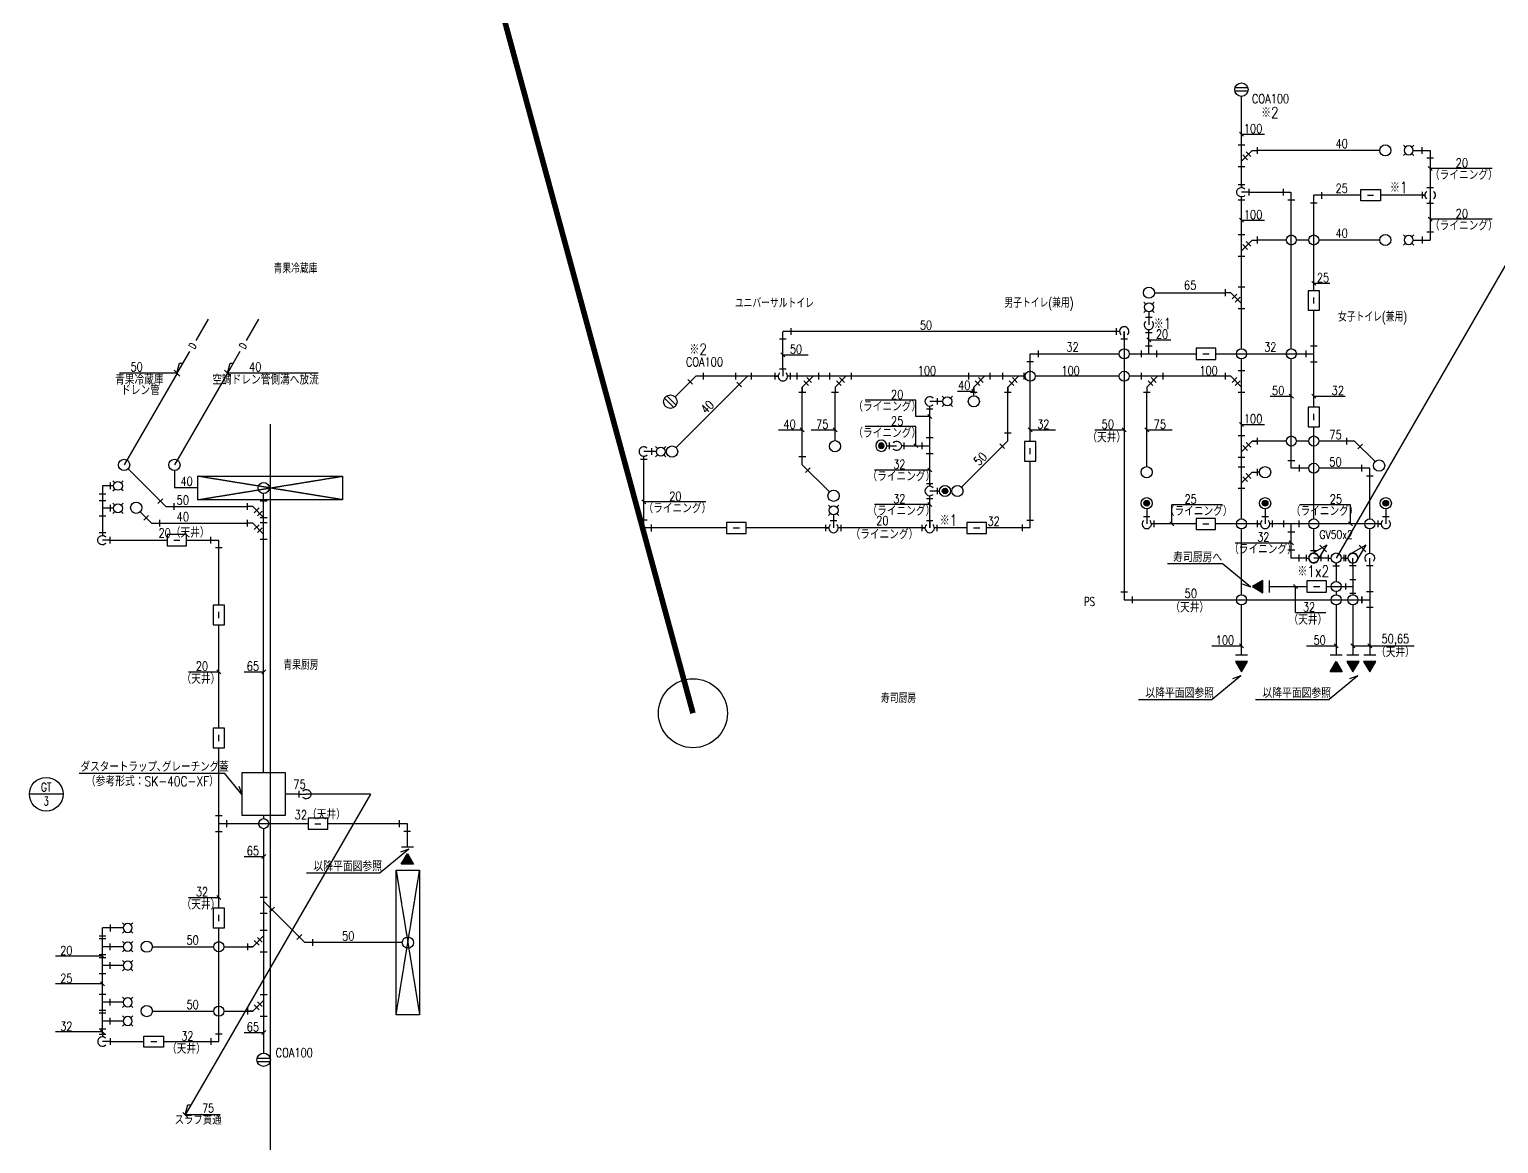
# Model space of a CAD drawing. Header units: millimetres. Extents: x -150 to 176297, y -150 to 55936.
# Drawn here: x 109377 to 122491, y 23796 to 33740 of the extents above; entities that cross this region are included whole.
import ezdxf
from ezdxf.enums import TextEntityAlignment as Align

# ---------------------------------------------------------------- set-up
doc = ezdxf.new("R2010")
doc.units = ezdxf.units.MM
doc.header["$LTSCALE"] = 0.2
doc.linetypes.add('CENTER2', pattern=[1.125, 0.75, -0.125, 0.125, -0.125])
doc.linetypes.add('DASHED2', pattern=[9.525, 6.35, -3.175])
doc.layers.get('Defpoints').update_dxf_attribs({"color": 5})
for name, color, linetype in [('00', 7, 'Continuous'), ('00_側溝', 3, 'Continuous'), ('10機器､器具', 2, 'Continuous'), ('1_強調文字', 3, 'Continuous'), ('1_機器番号', 3, 'Continuous'), ('21上水', 4, 'Continuous'), ('30排水', 6, 'Continuous'), ('32雑排水', 6, 'Continuous'), ('35排水通気', 1, 'DASHED2'), ('36D（ドレン管）', 6, 'Continuous'), ('91引出線､表', 7, 'Continuous'), ('92設備記述', 3, 'Continuous'), ('93継手､その他', 2, 'Continuous'), ('A_室名1', 8, 'Continuous')]:
    doc.layers.add(name, color=color, linetype=linetype)
doc.layers.add('hojo', color=165, linetype='Continuous', plot=False)
doc.styles.get("Standard").update_dxf_attribs({"font": 'simplex.shx', "width": 0.8, "bigfont": 'extfont2.shx'})

# ---------------------------------------------------------------- blocks, each defined once
blk = doc.blocks.new('床上掃除口')
at = {"layer": '10機器､器具'}
for p, q in [((-30.0049, 116.1865), (-30.0049, -116.1866)), ((30.0049, 116.1865), (30.0049, -116.1866))]:
    blk.add_line(p, q, dxfattribs=at)
blk.add_circle((0, 0), 120, dxfattribs=at)
blk = doc.blocks.new('P3')
at = {"color": 0, "linetype": 'ByBlock', "lineweight": -2}
blk.add_line((108, 0), (0, 0), dxfattribs=at)
at = {"color": 2, "linetype": 'ByBlock', "lineweight": 30}
blk.add_line((108, 47), (108, -47), dxfattribs=at)
blk.add_arc((0, 0), 67.3, 44.999, 315.001, dxfattribs=at)
blk = doc.blocks.new('P3-1')
at = {"color": 2, "linetype": 'ByBlock', "lineweight": 30}
blk.add_line((0, -47), (0, 47), dxfattribs=at)
at = {"color": 0, "linetype": 'ByBlock', "lineweight": -2}
blk.add_line((0, 0), (40, 0), dxfattribs=at)
blk = doc.blocks.new('水栓')
at = {"layer": '10機器､器具'}
for p, q in [((-91.9189, 91.919), (-56.5674, 56.5674)), ((91.9189, 91.919), (56.5674, 56.5674)), ((-91.9189, -91.9189), (-56.5674, -56.5674)), ((91.9189, -91.9189), (56.5674, -56.5674))]:
    blk.add_line(p, q, dxfattribs=at)
blk.add_circle((0, 0), 80, dxfattribs=at)
blk = doc.blocks.new('ALWA0')
at = {"layer": '00', "linetype": 'ByBlock'}
h = blk.add_hatch(color=0, dxfattribs=at)
h.dxf.hatch_style = 1
h.paths.add_polyline_path([(150, 0), (0, 87), (0, -87)])
at = {"layer": '00', "color": 0, "linetype": 'ByBlock', "lineweight": -2}
blk.add_lwpolyline([(150, 0), (0, 87), (0, -87)], close=True, dxfattribs=at)
blk = doc.blocks.new('IN')
at = {"layer": '93継手､その他', "color": 3}
blk.add_line((-108, 0), (108, 0), dxfattribs=at)
at = {"layer": '93継手､その他', "color": 3, "lineweight": -2, "xscale": -1.25, "yscale": 1.25, "zscale": 1.25, "rotation": 90}
blk.add_blockref('ALWA0', (0, 302), dxfattribs=at)
blk = doc.blocks.new('上水（給）')
at = {"layer": '21上水'}
blk.add_line((-55, 0), (55, 0), dxfattribs=at)
at = {"layer": 'hojo'}
blk.add_lwpolyline([(-175, -100), (175, -100), (175, 100), (-175, 100)], close=True, dxfattribs=at)
blk = doc.blocks.new('TG02')
at = {"layer": '93継手､その他', "linetype": 'ByBlock'}
for p, q in [((-60, 140), (60, 140)), ((140, 60), (140, -60))]:
    blk.add_line(p, q, dxfattribs=at)
blk = doc.blocks.new('HU07')
at = {"layer": '00', "color": 2, "linetype": 'ByBlock'}
for p, q in [((-60, 288), (60, 288)), ((-288, -60), (-288, 60)), ((-82, 25), (-167, 110)), ((-25, 82), (-110, 167)), ((96, -60), (96, 60))]:
    blk.add_line(p, q, dxfattribs=at)
at = {"layer": '00', "color": 0, "linetype": 'ByBlock'}
for p, q in [((0, 192), (0, 288)), ((-288, 0), (96, 0)), ((-192, 0), (0, 192))]:
    blk.add_line(p, q, dxfattribs=at)
blk = doc.blocks.new('TK003')
at = {"layer": '00', "color": 0, "linetype": 'ByBlock'}
for start, end in [(131.2481, 228.7519), (311.2481, 48.7519)]:
    blk.add_arc((0, 0), 90, start, end, dxfattribs=at)
blk = doc.blocks.new('洗浄弁A')
at = {"layer": '10機器､器具'}
for p, q in [((-40, -30), (-40, 30)), ((-20, -45.8258), (-20, 45.8258)), ((0, -50), (0, 50)), ((20, -45.8258), (20, 45.8258)), ((40, -30), (40, 30))]:
    blk.add_line(p, q, dxfattribs=at)
for radius in [100, 50]:
    blk.add_circle((0, 0), radius, dxfattribs=at)
blk = doc.blocks.new('TK05')
at = {"layer": '10機器､器具', "linetype": 'ByBlock', "lineweight": -2}
for p, q in [((45, 78), (336, 0)), ((45, -78), (336, 0)), ((240, 84), (240, -84))]:
    blk.add_line(p, q, dxfattribs=at)
at = {"layer": 'hojo', "linetype": 'ByBlock', "lineweight": -2}
blk.add_circle((0, 0), 90, dxfattribs=at)
blk = doc.blocks.new('TG006')
at = {"layer": '00', "color": 0, "linetype": 'ByBlock'}
for p, q in [((-141, 57), (-57, 141)), ((140, 60), (140, -60))]:
    blk.add_line(p, q, dxfattribs=at)
blk = doc.blocks.new('HU04')
at = {"layer": '00', "color": 2, "linetype": 'ByBlock'}
for p, q in [((-210, -60), (-210, 60)), ((-191, 106), (-106, 191)), ((70, 60), (70, -60))]:
    blk.add_line(p, q, dxfattribs=at)
at = {"layer": '00', "color": 0, "linetype": 'ByBlock'}
for p, q in [((70, 0), (-210, 0)), ((0, 0), (-148, 148))]:
    blk.add_line(p, q, dxfattribs=at)
blk = doc.blocks.new('TG03')
at = {"layer": '93継手､その他', "linetype": 'ByBlock'}
for p, q in [((-140, -60), (-140, 60)), ((-60, 140), (60, 140)), ((140, 60), (140, -60))]:
    blk.add_line(p, q, dxfattribs=at)
blk = doc.blocks.new('OUT')
at = {"layer": '93継手､その他', "color": 3}
blk.add_line((-108, 0), (108, 0), dxfattribs=at)
at = {"layer": '93継手､その他', "color": 3, "lineweight": -2, "xscale": 1.25, "yscale": 1.25, "zscale": 1.25, "rotation": 90}
blk.add_blockref('ALWA0', (0, 115), dxfattribs=at)

msp = doc.modelspace()

# ---------------------------------------------------------------- linework, layer by layer
at = {"layer": '00_側溝', "color": 7, "linetype": 'CENTER2', "ltscale": 10}
for p, q in [((110879, 29542), (112171, 29752)), ((112171, 29542), (110879, 29752)), ((112650, 26236), (112860, 24944)), ((112650, 24944), (112860, 26236))]:
    msp.add_line(p, q, dxfattribs=at)
at = {"layer": '00_側溝'}
for points in [[(110879, 29752), (112171, 29752), (112171, 29542), (110879, 29542)], [(112650, 26236), (112860, 26236), (112860, 24944), (112650, 24944)]]:
    msp.add_lwpolyline(points, close=True, dxfattribs=at)
at = {"layer": '10機器､器具', "color": 2}
msp.add_lwpolyline([(111276, 27107), (111660, 27107), (111660, 26723), (111276, 26723)], close=True, dxfattribs=at)
at = {"layer": '1_機器番号'}
msp.add_line((109677, 26914), (109377, 26914), dxfattribs=at)
msp.add_circle((109527, 26914), 150, dxfattribs=at)
at = {"layer": '21上水'}
for p, q in [((121728, 32660), (121880, 32660)), ((121880, 32660), (121880, 31860)), ((121261, 32260), (120841, 32260)), ((120841, 31408), (120841, 32260)), ((121835, 32260), (121436, 32260)), ((121728, 31860), (121880, 31860)), ((119370, 31220, 520), (119370, 31171, 520)), ((120841, 30368), (120841, 31233)), ((119370, 30844, 520), (119370, 31061, 520)), ((118310, 30844, 895), (119105, 30844, 614)), ((118310, 30062), (118310, 30844)), ((119195, 30844, 582), (119792, 30844, 371)), ((119967, 30844, 309), (120841, 30844)), ((117413, 29662), (117413, 30378)), ((117530, 30420), (117480, 30420)), ((120841, 29371), (120841, 30193)), ((114974, 29972), (114861, 29972)), ((114861, 29290), (114861, 29904)), ((117031, 30024), (117118, 30024)), ((117185, 30024), (117413, 30024)), ((118310, 29290), (118310, 29887)), ((110029, 29666), (110029, 29224)), ((110127, 29666), (110029, 29666)), ((117500, 29620), (117413, 29620)), ((117413, 29290), (117413, 29578)), ((110127, 29466), (110029, 29466)), ((116555, 29407), (116555, 29357)), ((119350, 29461), (119350, 29326)), ((120407, 29461), (120407, 29326)), ((121484, 29461), (121484, 29326)), ((115599, 29290), (114861, 29290)), ((116513, 29290), (115774, 29290)), ((117371, 29290), (116597, 29290)), ((117746, 29290), (117455, 29290)), ((118310, 29290), (117921, 29290)), ((119791, 29326), (119392, 29326)), ((120365, 29326), (119966, 29326)), ((121441, 29326), (120449, 29326)), ((120641, 29022), (120641, 29326)), ((120841, 29089), (120841, 29281)), ((110096, 29182), (110606, 29182)), ((110781, 29182), (111068, 29182)), ((111068, 28600, 0), (111068, 29182, 0)), ((120774, 29022), (120641, 29022)), ((120974, 29022), (120908, 29022)), ((121111, 29022), (121124, 29022)), ((121041, 28977), (121041, 28812)), ((121191, 28955), (121191, 28694)), ((120445, 28767, 264), (120780, 28767, 145)), ((120955, 28767, 83), (121191, 28767)), ((121041, 28722), (121041, 28694)), ((121041, 28604), (121041, 28156)), ((121191, 28604), (121191, 28156)), ((111068, 27503, 0), (111068, 28425, 0)), ((111068, 25897, 0), (111068, 27328, 0)), ((111864, 26651), (111068, 26651, 0)), ((112751, 26651), (112039, 26651)), ((112751, 26441), (112751, 26651)), ((110029, 24764), (110029, 25721)), ((110215, 25721), (110029, 25721)), ((111068, 24706, 0), (111068, 25722, 0)), ((110215, 25553), (110029, 25553)), ((110215, 25385), (110029, 25385)), ((110215, 25057), (110029, 25057)), ((110215, 24889), (110029, 24889)), ((110096, 24706), (110399, 24706)), ((110574, 24706), (111068, 24706, 0))]:
    msp.add_line(p, q, dxfattribs=at)
at = {"layer": '32雑排水'}
for p, q in [((120196, 32329), (120196, 33142)), ((121430, 32660), (120340, 32660)), ((120196, 30889), (120196, 32244)), ((120596, 31860), (120340, 31860)), ((120796, 31860), (120686, 31860)), ((121430, 31860), (120886, 31860)), ((119420, 31390), (120052, 31390)), ((120196, 29371), (120196, 30799)), ((115325, 30644), (115141, 30460)), ((115786, 30644), (115149, 30007)), ((116061, 30644), (115325, 30644)), ((118265, 30644), (116145, 30644)), ((119105, 30644), (118355, 30644)), ((120100, 30644), (119195, 30644)), ((116276, 29855, -520), (116276, 30548, -520)), ((116568, 30070, 385), (116568, 30502, 385)), ((117807, 30470, -520), (117807, 30548, -520)), ((118110, 30069), (118110, 30548)), ((119350, 29838), (119350, 30500)), ((118110, 30069), (117696, 29655)), ((120596, 30066), (120292, 30066)), ((120796, 30066), (120686, 30066)), ((121205, 30066), (120886, 30066)), ((121389, 29882), (121205, 30066)), ((116519, 29612, -520), (116276, 29855, -520)), ((120357, 29788), (120340, 29788)), ((111468, 27107), (111468, 29597)), ((110468, 29332), (110365, 29435)), ((110595, 29481), (111324, 29481)), ((110468, 29332), (111324, 29332)), ((120196, 28694), (120196, 29281)), ((120196, 28156), (120196, 28604)), ((111780, 26915), (111660, 26915)), ((111468, 26723), (111468, 26696)), ((111468, 26606), (111468, 24604)), ((111836, 25590), (111468, 25958)), ((112705, 25590), (111836, 25590)), ((110475, 25553), (111023, 25553, 0)), ((111113, 25553, 0), (111372, 25553, 0)), ((110475, 24978), (111023, 24978, 0)), ((111113, 24978, 0), (111372, 24978, 0)), ((111048, 24535), (110768, 24052))]:
    msp.add_line(p, q, dxfattribs=at)
at = {"layer": '32雑排水', "color": 2}
msp.add_lwpolyline([(110768, 24052), (110792, 24142), (110820, 24142)], dxfattribs=at)
for centre, radius in [((121480, 32660), 50), ((121480, 31860), 50), ((119370, 31390), 50), ((117807, 30420, -520), 50), ((116568, 30020, 385), 50), ((115114, 29972), 50), ((119350, 29788), 50), ((120407, 29788), 50), ((121425, 29847), 50), ((111468, 29647), 50), ((117661, 29620), 50), ((110330, 29470), 50), ((116555, 29577, -520), 50), ((121041, 29022), 45), ((110425, 25553), 50), ((112755, 25590), 50), ((110425, 24978), 50)]:
    msp.add_circle(centre, radius, dxfattribs=at)
at = {"layer": '35排水通気'}
for p, q in [((120263, 32286), (120641, 32286)), ((120641, 30889), (120641, 32286)), ((119108, 31044), (116103, 31044)), ((116103, 30711), (116103, 31044)), ((119150, 31044), (119150, 28649)), ((120641, 29823), (120641, 30799)), ((120796, 29823), (120641, 29823)), ((121341, 29823), (120886, 29823)), ((121341, 29371), (121341, 29823)), ((121341, 29064), (121341, 29281)), ((121341, 28955), (121341, 28156)), ((119150, 28649), (121341, 28649))]:
    msp.add_line(p, q, dxfattribs=at)
at = {"layer": '36D（ドレン管）'}
for p, q in [((110973, 31155), (110862, 30962)), ((111423, 31155), (111312, 30962)), ((110806, 30864), (110694, 30671)), ((111256, 30864), (111144, 30671)), ((110595, 29481), (110258, 29818)), ((110672, 29803), (110672, 29647)), ((110879, 29647), (110672, 29647))]:
    msp.add_line(p, q, dxfattribs=at)
at = {"layer": '36D（ドレン管）', "color": 2}
for points in [[(110694, 30671), (110718, 30761), (110746, 30761)], [(111144, 30671), (111168, 30761), (111196, 30761)]]:
    msp.add_lwpolyline(points, dxfattribs=at)
for centre in [(110222, 29853), (110672, 29853)]:
    msp.add_circle(centre, 50, dxfattribs=at)
at = {"layer": '91引出線､表'}
for p, q in [((120178, 32822), (120213, 32787)), ((120196, 32804), (120403, 32804)), ((121898, 32480), (121862, 32515)), ((122434, 32498), (121880, 32498)), ((122863, 32178), (121041, 29022)), ((120178, 32054), (120213, 32019)), ((120196, 32036), (120403, 32036)), ((121898, 32028), (121862, 32063)), ((122434, 32046), (121880, 32046)), ((120823, 31491), (120859, 31456)), ((120841, 31474), (120985, 31474)), ((119352, 30987, 520), (119388, 30951, 520)), ((119370, 30969, 520), (119565, 30969, 520)), ((116085, 30853), (116120, 30817)), ((116103, 30835), (116328, 30835)), ((110668, 30698), (110721, 30645)), ((111118, 30698), (111171, 30645)), ((110694, 30671), (110182, 30671)), ((110695, 30671), (110222, 29853)), ((111145, 30671), (110672, 29853)), ((111955, 30671), (111145, 30671)), ((117289, 30431), (116838, 30431)), ((117289, 30286), (117289, 30431)), ((117661, 30512, -520), (117807, 30512, -520)), ((117790, 30530, -520), (117825, 30494, -520)), ((120451, 30467), (120641, 30467)), ((120623, 30484), (120659, 30449)), ((120823, 30484), (120859, 30449)), ((120841, 30466), (121121, 30466)), ((117431, 30268), (117395, 30303)), ((116063, 30166, -520), (116276, 30166, -520)), ((116258, 30183, -520), (116294, 30148, -520)), ((116355, 30166, 385), (116568, 30166, 385)), ((116551, 30183, 385), (116586, 30148, 385)), ((117289, 30195), (116838, 30195)), ((117413, 30286), (117289, 30286)), ((117289, 30024), (117289, 30195)), ((118292, 30183), (118328, 30147)), ((118310, 30165), (118536, 30165)), ((118886, 30166), (119150, 30166)), ((119132, 30183), (119168, 30148)), ((119332, 30183), (119368, 30147)), ((119350, 30165), (119576, 30165)), ((120178, 30232), (120213, 30197)), ((120196, 30215), (120403, 30215)), ((117307, 30007), (117271, 30042)), ((117413, 29807), (116920, 29807)), ((117431, 29790), (117395, 29825)), ((114878, 29505), (114843, 29540)), ((115415, 29523), (114861, 29523)), ((117431, 29482), (117395, 29517)), ((117413, 29499), (116920, 29499)), ((119574, 29326), (119574, 29497)), ((120026, 29497), (119574, 29497)), ((121168, 29497), (120717, 29497)), ((121168, 29326), (121168, 29497)), ((119592, 29309), (119557, 29344)), ((121186, 29309), (121151, 29344)), ((120139, 29158), (120641, 29158)), ((120623, 29176), (120659, 29140)), ((119536, 28972), (120025, 28972)), ((120281, 28762), (120025, 28972)), ((120281, 28762), (120205, 28788)), ((120696, 28750, 175), (120661, 28785, 175)), ((120679, 28535, 175), (120679, 28767, 175)), ((120679, 28535, 175), (120950, 28535, 175)), ((119932, 28238), (120196, 28238)), ((120178, 28256), (120213, 28220)), ((120777, 28238), (121041, 28238)), ((121023, 28256), (121059, 28220)), ((121173, 28256), (121209, 28220)), ((121191, 28238), (121736, 28238)), ((121323, 28256), (121359, 28220)), ((110797, 28006, 0), (111069, 28006, 0)), ((111051, 28024, 0), (111086, 27988, 0)), ((111295, 28006), (111468, 28006)), ((111486, 28024), (111451, 27989)), ((120190, 27969), (119934, 27760)), ((120190, 27969), (120115, 27943)), ((121235, 27969), (120979, 27760)), ((121235, 27969), (121159, 27943)), ((119277, 27760), (119934, 27760)), ((120321, 27760), (120979, 27760)), ((109821, 27102), (111117, 27102)), ((111276, 26908), (111117, 27102)), ((112422, 26915), (111048, 24535)), ((111276, 26908), (111250, 26983)), ((112422, 26915), (111848, 26915)), ((111486, 26376), (111451, 26341)), ((112764, 26423), (112508, 26213)), ((112764, 26423), (112688, 26397)), ((111295, 26358), (111468, 26358)), ((111850, 26213), (112508, 26213)), ((110797, 25993, 0), (111069, 25993, 0)), ((111051, 26010, 0), (111086, 25975, 0)), ((110029, 25469), (109610, 25469, 0)), ((110047, 25451), (110011, 25487)), ((110029, 25221), (109610, 25221, 0)), ((110047, 25203), (110011, 25239)), ((110029, 24793), (109610, 24793, 0)), ((110047, 24775), (110011, 24810)), ((111486, 24804), (111451, 24768)), ((111295, 24786), (111468, 24786)), ((110746, 24074), (110790, 24030)), ((111076, 24052), (110768, 24052))]:
    msp.add_line(p, q, dxfattribs=at)
at = {"layer": 'Defpoints', "const_width": 50}
msp.add_lwpolyline([(110100, 46749), (115300, 27637)], dxfattribs=at)
at = {"layer": 'Defpoints'}
msp.add_circle((115300, 27637), 308, dxfattribs=at)
at = {"layer": 'hojo'}
msp.add_line((111525, 30217), (111525, 20900), dxfattribs=at)
for centre in [(120641, 31860), (120841, 31860), (119150, 30844), (120196, 30844), (120641, 30844), (118310, 30644), (119150, 30644), (120641, 30066), (120841, 30066), (120841, 29823), (120196, 29326), (120841, 29326), (121341, 29326), (121041, 28767), (120196, 28649), (121041, 28649), (121191, 28649), (111468, 26651), (111068, 25553, 0), (111068, 24978, 0)]:
    msp.add_circle(centre, 45, dxfattribs=at)

# ---------------------------------------------------------------- block references
at = {"layer": '00', "color": 0, "linetype": 'ByBlock', "xscale": 0.5, "yscale": 0.5, "zscale": 0.5, "rotation": 180}
for p in [(121041, 28156), (112751, 26441)]:
    msp.add_blockref('IN', p, dxfattribs=at)
at = {"layer": '10機器､器具', "yscale": 0.5, "zscale": 0.5}
for name, p, xscale, rotation in [('床上掃除口', (120196, 33202), 0.5, 270), ('水栓', (121688, 32660), -0.5, 270), ('水栓', (121688, 31860), -0.5, 270), ('水栓', (119370, 31260, 520), 0.5, 90), ('床上掃除口', (115098, 30417), 0.5, 45), ('洗浄弁A', (116981, 30024), -0.5, 90.00000000002478), ('水栓', (115013, 29972), 0.5, 90), ('水栓', (110167, 29666), 0.5, 270), ('洗浄弁A', (117550, 29620), 0.5, 270), ('水栓', (110167, 29466), 0.5, 270), ('水栓', (116555, 29447), 0.5, 90), ('水栓', (110255, 25721), -0.5, 270), ('水栓', (110255, 25553), -0.5, 270), ('水栓', (110255, 25385), -0.5, 270), ('水栓', (110255, 25057), -0.5, 270), ('水栓', (110255, 24889), -0.5, 270), ('床上掃除口', (111468, 24544), 0.5, 89.99999999999999)]:
    msp.add_blockref(name, p, dxfattribs=dict(at, xscale=xscale, rotation=rotation))
at = {"layer": '10機器､器具', "xscale": 0.5, "yscale": 0.5, "zscale": 0.5}
for name, p in [('水栓', (117570, 30420)), ('洗浄弁A', (119350, 29511)), ('洗浄弁A', (120407, 29511)), ('洗浄弁A', (121484, 29511))]:
    msp.add_blockref(name, p, dxfattribs=at)
at = {"layer": '10機器､器具', "linetype": 'ByBlock', "lineweight": -2, "xscale": -0.5, "yscale": 0.5, "zscale": 0.5, "rotation": 225.0000000000001}
for p in [(120841, 29022), (121191, 29022)]:
    msp.add_blockref('TK05', p, dxfattribs=at)
at = {"layer": '21上水'}
for name, p, xscale, yscale, zscale, rotation in [('TG02', (121880, 32660), -0.5, -0.5, -0.5, 359.9999999999893), ('TG02', (120841, 32258), -0.5, -0.5, -0.5, 90), ('上水（給）', (121348, 32260), -0.5, 0.5, 0.5, 180), ('P3-1', (121810, 32260), -0.6248437499999996, 0.6248437499999996, 0.6248437499999996, 179.9813354308701), ('P3-1', (121880, 32330), 0.6248437499999996, 0.6248437499999996, 0.6248437499999996, 270.01866456913), ('P3-1', (121880, 32189), -0.6248437499999996, 0.6248437499999996, 0.6248437499999996, 269.98133543087), ('TG02', (121880, 31860), 0.5, -0.5, -0.5, 180.0000000000108), ('上水（給）', (120841, 31320), 0.5, 0.5, 0.5, 90.00000000007279), ('P3', (119370, 31103, 520), 0.6248437499999996, 0.6248437499999996, 0.6248437499999996, 90), ('P3-1', (119370, 31036, 520), -0.6248437499999996, 0.6248437499999996, 0.6248437499999996, 270), ('TG02', (118310, 30843), -0.5, -0.5, -0.5, 90), ('P3-1', (117413, 30353), -0.6248437499999996, 0.6248437499999996, 0.6248437499999996, 270), ('上水（給）', (120841, 30281), 0.5, 0.5, 0.5, 90.00000000007279), ('P3-1', (117185, 30024), -0.6248437499999996, 0.6248437499999996, 0.6248437499999996, 2.470024185186048e-11), ('上水（給）', (118310, 29975), 0.5, 0.5, 0.5, 90.00000000007279), ('P3-1', (114861, 29904), -0.6248437499999996, 0.6248437499999996, 0.6248437499999996, 269.98133543087), ('P3-1', (117413, 29687), 0.6248437499999996, 0.6248437499999996, 0.6248437499999996, 270), ('P3-1', (117413, 29553), -0.6248437499999996, 0.6248437499999996, 0.6248437499999996, 270), ('P3', (119350, 29326), 0.6248437499999996, 0.6248437499999996, 0.6248437499999996, 90), ('P3', (120407, 29326), 0.6248437499999996, 0.6248437499999996, 0.6248437499999996, 90), ('P3', (121484, 29326), 0.6248437499999996, 0.6248437499999996, 0.6248437499999996, 90), ('P3-1', (110029, 29249), 0.6248437499999996, 0.6248437499999996, 0.6248437499999996, 270), ('TG02', (114861, 29290), 0.5, -0.5, -0.5, 90), ('P3', (116555, 29290), 0.6248437499999996, 0.6248437499999996, 0.6248437499999996, 90), ('P3', (117413, 29290), 0.6248437499999996, 0.6248437499999996, 0.6248437499999996, 90), ('P3-1', (117480, 29290), -0.6248437499999996, 0.6248437499999996, 0.6248437499999996, 359.9999999999268), ('TG02', (118310, 29291), -0.5, -0.5, -0.5, 270), ('P3-1', (120474, 29326), -0.6248437499999996, 0.6248437499999996, 0.6248437499999996, 359.9999999999268), ('P3', (110029, 29182), -0.6248437499999996, 0.6248437499999996, 0.6248437499999996, 180), ('TG02', (120641, 29022), 0.5, -0.5, -0.5, 90), ('P3-1', (120774, 29022), -0.6248437499999997, 0.6248437499999997, 0.6248437499999997, 180.0000000001489), ('P3', (120841, 29022), -0.6248437499999996, 0.6248437499999996, 0.6248437499999996, 180), ('P3-1', (120841, 29089), 0.6248437499999996, 0.6248437499999996, 0.6248437499999996, 270), ('P3-1', (120971, 29022), -0.6248437499999996, 0.6248437499999996, 0.6248437499999996, 180.0000000001488), ('P3-1', (121111, 29022), 0.6248437499999996, 0.6248437499999996, 0.6248437499999996, 179.9999999998512), ('P3-1', (121124, 29022), -0.6248437499999997, 0.6248437499999997, 0.6248437499999997, 180.0000000001489), ('P3', (121191, 29022), -0.6248437499999996, 0.6248437499999996, 0.6248437499999996, 90), ('P3-1', (121041, 28952), -0.6248437499999996, 0.6248437499999996, 0.6248437499999996, 270.0000000001488), ('上水（給）', (111068, 28513, 0), 0.5, 0.5, 0.5, 90.00000000007279), ('上水（給）', (111068, 27415, 0), 0.5, 0.5, 0.5, 90.00000000007279), ('上水（給）', (111068, 25809, 0), 0.5, 0.5, 0.5, 90.00000000007279), ('P3-1', (110029, 24773), 0.6248437499999996, 0.6248437499999996, 0.6248437499999996, 270), ('上水（給）', (110487, 24706), -0.5, 0.5, 0.5, 180), ('TG02', (111068, 24706, 0), -0.5, -0.5, -0.5, 270)]:
    msp.add_blockref(name, p, dxfattribs=dict(at, xscale=xscale, yscale=yscale, zscale=zscale, rotation=rotation))
at = {"layer": '21上水', "color": 2, "xscale": -0.5, "yscale": 0.5, "zscale": 0.5}
msp.add_blockref('TK003', (121880, 32260), dxfattribs=at)
at = {"layer": '21上水'}
for name, p, xscale, yscale, zscale in [('上水（給）', (119879, 30844, 340), 0.5, 0.5, 0.5), ('P3', (117413, 30420), 0.6248437499999996, 0.6248437499999996, 0.6248437499999996), ('P3', (117118, 30024), -0.6248437499999996, 0.6248437499999996, 0.6248437499999996), ('P3', (114861, 29972), 0.6248437499999996, 0.6248437499999996, 0.6248437499999996), ('TG02', (110030, 29666), 0.5, -0.5, -0.5), ('P3', (117413, 29620), 0.6248437499999996, 0.6248437499999996, 0.6248437499999996), ('上水（給）', (119878, 29326), 0.5, 0.5, 0.5), ('上水（給）', (115687, 29290), 0.5, 0.5, 0.5), ('P3-1', (116487, 29290), 0.6248437499999996, 0.6248437499999996, 0.6248437499999996), ('P3-1', (116622, 29290), -0.6248437499999996, 0.6248437499999996, 0.6248437499999996), ('P3-1', (117346, 29290), 0.6248437499999996, 0.6248437499999996, 0.6248437499999996), ('上水（給）', (117833, 29290), 0.5, 0.5, 0.5), ('P3-1', (119417, 29326), -0.6248437499999996, 0.6248437499999996, 0.6248437499999996), ('P3-1', (120339, 29326), 0.6248437499999996, 0.6248437499999996, 0.6248437499999996), ('P3-1', (121416, 29326), 0.6248437499999996, 0.6248437499999996, 0.6248437499999996), ('上水（給）', (110693, 29182), 0.5, 0.5, 0.5), ('TG02', (111067, 29182), -0.5, -0.5, -0.5), ('上水（給）', (120867, 28767, 83), 0.5, 0.5, 0.5), ('上水（給）', (111952, 26651), 0.5, 0.5, 0.5), ('TG02', (112750, 26651), -0.5, -0.5, -0.5), ('TG02', (110030, 25720), 0.5, -0.5, -0.5), ('P3', (110029, 24706), 0.6248437499999996, 0.6248437499999996, 0.6248437499999996)]:
    msp.add_blockref(name, p, dxfattribs=dict(at, xscale=xscale, yscale=yscale, zscale=zscale))
at = {"layer": '30排水', "color": 3, "xscale": 0.5, "yscale": 0.5, "zscale": 0.5}
for p, rotation in [((120445, 28767, 264), 89.99999999999999), ((120196, 28156), 180), ((121191, 28156), 180), ((121341, 28156), 180)]:
    msp.add_blockref('OUT', p, dxfattribs=dict(at, rotation=rotation))
at = {"layer": '32雑排水', "linetype": 'ByBlock', "lineweight": -2}
for name, p, xscale, yscale, zscale, rotation in [('HU07', (120196, 32660), -0.5, 0.5, 0.5, 270), ('HU07', (120196, 31860), -0.5, 0.5, 0.5, 270), ('HU07', (120196, 31390), 0.5, 0.5, 0.5, 90.00000000000001), ('HU07', (120196, 30644), 0.5, 0.5, 0.5, 90.00000000005663), ('HU04', (115786, 30644), -0.5, 0.5, 0.5, 180), ('HU07', (116276, 30644, -520), 0.5, 0.5, 0.5, 180), ('HU07', (116568, 30644, 385), 0.5, 0.5, 0.5, 180), ('HU07', (117807, 30644, -520), 0.5, 0.5, 0.5, 180), ('HU07', (118110, 30644), 0.5, 0.5, 0.5, 180), ('HU07', (119350, 30644), 0.5, 0.5, 0.5, 180), ('HU07', (120196, 30066), -0.5, 0.5, 0.5, 270), ('HU07', (120196, 29788), -0.5, 0.5, 0.5, 270), ('HU07', (111468, 29481), -0.5, -0.5, -0.5, 270), ('HU07', (111468, 29332), -0.5, -0.5, -0.5, 270), ('HU04', (111468, 25958), -0.5, 0.5, 0.5, 270.0000000000104), ('HU07', (111468, 25553, 0), 0.5, -0.5, -0.5, 270), ('HU07', (111468, 24978, 0), 0.5, -0.5, -0.5, 270)]:
    msp.add_blockref(name, p, dxfattribs=dict(at, xscale=xscale, yscale=yscale, zscale=zscale, rotation=rotation))
at = {"layer": '32雑排水'}
for name, p, xscale, yscale, zscale, rotation in [('P3-1', (120196, 32354), 0.6248437499999996, 0.6248437499999996, 0.6248437499999996, 270.0186645691302), ('P3-1', (120196, 32219), -0.6248437499999996, 0.6248437499999996, 0.6248437499999996, 269.98133543087), ('P3-1', (116035, 30644), 0.6248437499999996, 0.6248437499999996, 0.6248437499999996, 0.01866456912995316), ('P3-1', (116170, 30644), -0.6248437499999996, 0.6248437499999996, 0.6248437499999996, 359.9813354308701), ('P3', (111848, 26915), -0.625, 0.625, 0.625, 359.9999999999597)]:
    msp.add_blockref(name, p, dxfattribs=dict(at, xscale=xscale, yscale=yscale, zscale=zscale, rotation=rotation))
at = {"layer": '32雑排水', "color": 2}
for p, xscale, yscale, zscale, rotation in [((115325, 30644), -0.5000000000000002, 0.5000000000000002, 0.5000000000000002, 180), ((118110, 30069), 0.5000000000000001, 0.5000000000000001, 0.5000000000000001, 89.99999999997803), ((121205, 30066), 0.5000000000000002, 0.5000000000000002, 0.5000000000000002, 180), ((116276, 29855, -520), -0.5000000000000001, 0.5000000000000001, 0.5000000000000002, 270.000000000022), ((111836, 25590), -0.5, 0.5, 0.5, 315.0000000000001)]:
    msp.add_blockref('TG006', p, dxfattribs=dict(at, xscale=xscale, yscale=yscale, zscale=zscale, rotation=rotation))
at = {"layer": '32雑排水', "color": 2, "xscale": 0.5000000000000001, "yscale": 0.5000000000000001, "zscale": 0.5000000000000001}
for p in [(110595, 29481), (110468, 29332)]:
    msp.add_blockref('TG006', p, dxfattribs=at)
at = {"layer": '35排水通気', "linetype": 'Continuous'}
for name, p, xscale, yscale, zscale, rotation in [('P3', (120196, 32286), -0.6248437499999996, 0.6248437499999996, 0.6248437499999996, 180), ('P3', (119150, 31044), 0.6248437499999996, 0.6248437499999996, 0.6248437499999996, 270), ('TG02', (116103, 31044), -0.5, -0.5, -0.5, 90), ('P3', (116103, 30644), 0.6248437499999996, 0.6248437499999996, 0.6248437499999996, 90), ('TG02', (120641, 29823), -0.5, -0.5, -0.5, 180), ('P3', (121341, 29022), -0.6248437499999996, 0.6248437499999996, 0.6248437499999996, 90), ('TG02', (119150, 28649), -0.5, -0.5, -0.5, 180), ('TG02', (121341, 28649), 0.5, -0.5, -0.5, 180)]:
    msp.add_blockref(name, p, dxfattribs=dict(at, xscale=xscale, yscale=yscale, zscale=zscale, rotation=rotation))
at = {"layer": '35排水通気', "linetype": 'Continuous', "xscale": -0.5, "yscale": -0.5, "zscale": -0.5}
for p in [(120641, 32286), (119150, 31044), (121341, 29823), (121341, 28649)]:
    msp.add_blockref('TG02', p, dxfattribs=at)
at = {"layer": '93継手､その他', "xscale": -0.5, "yscale": 0.5, "zscale": 0.5}
msp.add_blockref('TG03', (119370, 30844, 520), dxfattribs=at)
at = {"layer": '93継手､その他'}
for p, xscale, yscale, zscale, rotation in [((120841, 30844), -0.5, 0.5, 0.5, 90), ((117413, 30024), -0.5, 0.5, 0.5, 90), ((110029, 29466), 0.5, 0.5, 0.5, 270), ((120641, 29326), -0.5, 0.5, 0.5, 180), ((121191, 28767), -0.45, -0.45, -0.45, 270), ((111068, 26651, 0), -0.5, 0.5, 0.5, 270), ((110029, 25553), -0.5, 0.5, 0.5, 270), ((110029, 25385), -0.5, 0.5, 0.5, 270), ((110029, 25057), -0.5, 0.5, 0.5, 270), ((110029, 24889), -0.5, 0.5, 0.5, 270)]:
    msp.add_blockref('TG03', p, dxfattribs=dict(at, xscale=xscale, yscale=yscale, zscale=zscale, rotation=rotation))

# ---------------------------------------------------------------- texts
at = {"layer": '1_強調文字', "width": 0.8}
for s, p in [('※2', (120528, 32997)), ('※1', (121678, 32329)), ('※1', (119570, 31113)), ('※2', (115425, 30884)), ('※1', (117660, 29359)), ('※1x2', (120979, 28904))]:
    msp.add_text(s, height=100, dxfattribs=at).set_placement(p, align=Align.MIDDLE_RIGHT)
at = {"layer": '1_機器番号', "width": 0.8}
msp.add_text('GV50x2', height=75, dxfattribs=at).set_placement((120892, 29171), align=Align.BOTTOM_LEFT)
at = {"layer": '1_機器番号'}
for s, width, p in [('GT', 0.8, (109527, 26977)), ('3', 0.7, (109527, 26852))]:
    msp.add_text(s, height=75, dxfattribs=dict(at, width=width)).set_placement(p, align=Align.MIDDLE_CENTER)
at = {"layer": '36D（ドレン管）', "color": 3, "width": 0.8}
for p in [(110861, 30900), (111311, 30900)]:
    msp.add_text('D', height=62.5, rotation=60, dxfattribs=at).set_placement(p, align=Align.CENTER)
at = {"layer": '92設備記述', "width": 0.8}
for s, height, p in [('COA100', 80, (120621, 33121)), ('50', 80, (110389, 30728)), ('40', 80, (111447, 30728)), ('COA100', 80, (115568, 30772)), ('青果冷蔵庫', 80, (110574, 30611)), ('ドレン管', 80, (110541, 30517)), ('空調ドレン管側溝へ放流', 80, (111960, 30611)), ('40', 80, (110835, 29707)), ('50', 80, (110801, 29539)), ('40', 80, (110801, 29390)), ('75', 80, (111843, 27003)), ('COA100', 80, (111907, 24607)), ('75', 75, (111024, 24112)), ('スラブ貫通', 75, (111093, 24004))]:
    msp.add_text(s, height=height, dxfattribs=at).set_placement(p, align=Align.MIDDLE_RIGHT)
for s, p in [('100', (120300, 32855)), ('40', (121091, 32721)), ('20', (122163, 32548)), ('（ライニング）', (122181, 32447)), ('25', (121091, 32321)), ('20', (122163, 32096)), ('100', (120300, 32087)), ('（ライニング）', (122181, 31995)), ('40', (121091, 31921)), ('65', (119738, 31457)), ('25', (120924, 31524)), ('50', (117380, 31100)), ('20', (119487, 31020, 520)), ('50', (116220, 30886)), ('32', (118688, 30905, 159)), ('32', (120453, 30905, 159)), ('100', (117389, 30694)), ('100', (118671, 30694)), ('100', (119902, 30694)), ('40', (117721, 30563, -520)), ('50', (120524, 30517)), ('32', (121056, 30517)), ('（ライニング）', (117034, 30380)), ('20', (117123, 30481)), ('100', (120300, 30265)), ('40', (116162, 30216, -520)), ('75', (116454, 30216, 385)), ('（ライニング）', (117034, 30144)), ('25', (117123, 30245)), ('32', (118427, 30216)), ('50', (119003, 30216)), ('75', (119467, 30216)), ('（天井）', (118993, 30104)), ('75', (121035, 30123)), ('50', (121035, 29880)), ('（ライニング）', (117160, 29757)), ('32', (117142, 29858)), ('（ライニング）', (115161, 29472)), ('20', (115143, 29573)), ('32', (117142, 29550)), ('25', (119742, 29548)), ('25', (121039, 29548)), ('20', (116991, 29356)), ('（ライニング）', (117160, 29449)), ('32', (117984, 29350)), ('（ライニング）', (119814, 29447)), ('（ライニング）', (120939, 29447)), ('20（天井）', (110757, 29255)), ('（ライニング）', (117009, 29239)), ('32', (120391, 29209)), ('（ライニング）', (120388, 29108)), ('50', (119744, 28706)), ('（天井）', (119734, 28587)), ('32', (120799, 28585, 175)), ('（天井）', (120789, 28477, 175)), ('100', (120049, 28289)), ('50', (120894, 28289)), ('50,65', (121570, 28289)), ('（天井）', (121570, 28188)), ('20', (110917, 28057, 0)), ('65', (111372, 28057)), ('（天井）', (110908, 27949, 0)), ('32（天井）', (111973, 26739)), ('65', (111372, 26409)), ('（天井）', (110908, 25935, 0)), ('32', (110917, 26043, 0)), ('50', (110834, 25612, 0)), ('50', (112223, 25649)), ('20', (109707, 25519, 0)), ('25', (109707, 25271, 0)), ('50', (110834, 25037, 0)), ('32', (109707, 24843, 0)), ('32', (110787, 24756, 0)), ('65', (111372, 24837)), ('（天井）', (110778, 24648, 0))]:
    msp.add_text(s, height=80, dxfattribs=at).set_placement(p, align=Align.MIDDLE)
for s, p in [('40', (115467, 30409)), ('50', (117903, 29946))]:
    msp.add_text(s, height=80, rotation=45, dxfattribs=at).set_placement(p, align=Align.MIDDLE_RIGHT)
at = {"layer": '92設備記述'}
for s, width, p in [('寿司厨房へ', 0.8, (119586, 28985)), ('以降平面図参照', 0.8, (119338, 27773)), ('以降平面図参照', 0.8, (120383, 27773)), ('ダスタートラップ､グレーチング蓋', 0.75, (109834, 27115)), ('（参考形式：SK-40C-XF）', 0.8, (109880, 26986)), ('以降平面図参照', 0.8, (111912, 26227))]:
    msp.add_text(s, height=87.5, dxfattribs=dict(at, width=width)).set_placement(p)
at = {"layer": 'A_室名1', "width": 0.7}
for s, p in [('青果冷蔵庫', (111556, 31564)), ('男子トイレ(兼用)', (118080, 31257)), ('ユニバーサルトイレ', (115674, 31255)), ('女子トイレ(兼用)', (121058, 31133)), ('PS', (118790, 28594)), ('青果厨房', (111644, 28025)), ('寿司厨房', (116978, 27729))]:
    msp.add_text(s, height=80, dxfattribs=at).set_placement(p)

doc.saveas('drawing.dxf')
